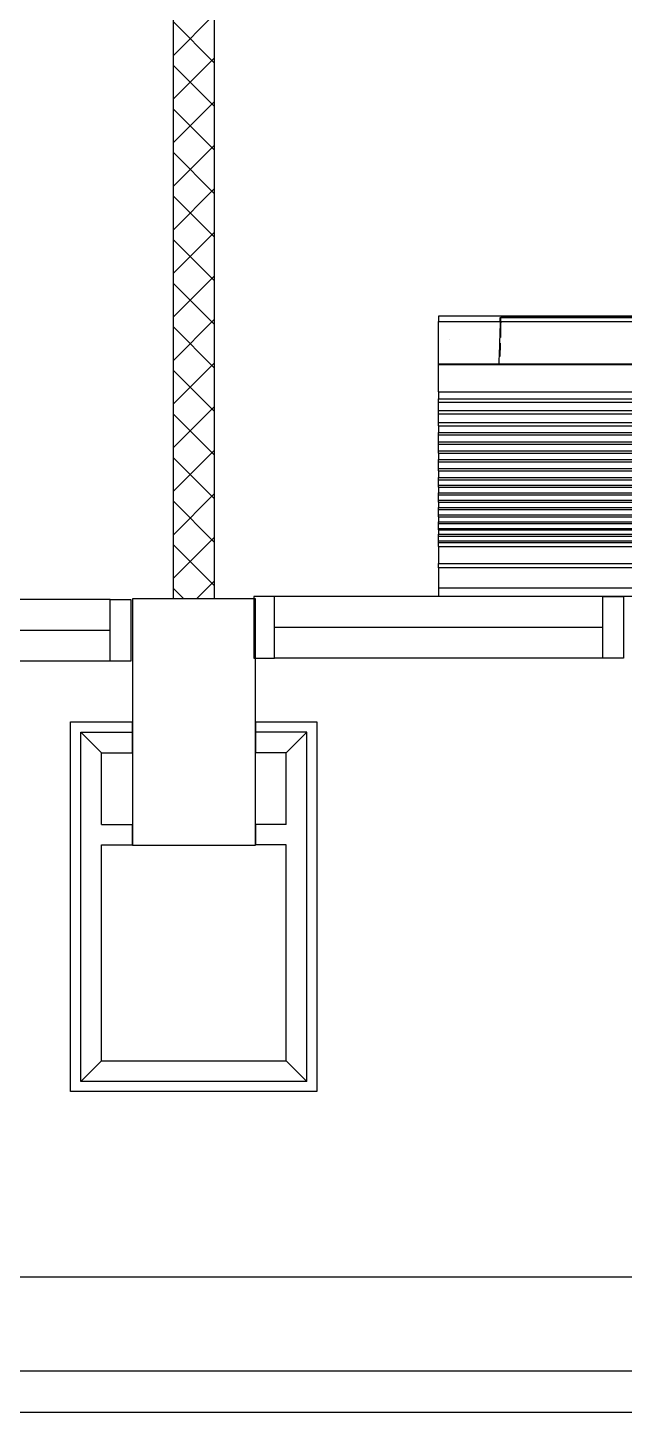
# Model space of a CAD drawing. Header units: millimetres. Extents: x 982 to 80582, y 687 to 58800.
# Drawn here: x 26962 to 28415, y 12653 to 16023 of the extents above; entities that cross this region are included whole.
import ezdxf

# ---------------------------------------------------------------- set-up
doc = ezdxf.new("R2010")
doc.units = ezdxf.units.MM
for name, color, linetype in [('A-ARR', 4, 'Continuous'), ('A-COLUMN', 3, 'Continuous'), ('A-DRAIN', 9, 'Continuous'), ('A-HATCH', 8, 'Continuous'), ('A-NOTE', 2, 'Continuous'), ('A-PANEL', 13, 'Continuous'), ('A-PARTITION', 4, 'Continuous'), ('A-WIN', 9, 'Continuous'), ('Edges', 7, 'Continuous')]:
    doc.layers.add(name, color=color, linetype=linetype)

# ---------------------------------------------------------------- blocks, each defined once
blk = doc.blocks.new('A$C0ECF3D93')
at = {"layer": 'A-NOTE', "color": 8, "linetype": 'Continuous', "ltscale": 500}
for p, q in [((75, 825), (25, 875)), ((150, 875), (150, 825)), ((450, 875), (450, 825)), ((525, 825), (575, 875)), ((75, 650.3), (75, 825)), ((75, 825), (150, 825)), ((525, 825), (450, 825)), ((525, 650.3), (525, 825)), ((75, 650.3), (150, 650.3)), ((150, 650.3), (150, 600.3)), ((525, 650.3), (450, 650.3)), ((450, 650.3), (450, 600.3)), ((75, 75), (75, 600.3)), ((75, 600.3), (150, 600.3)), ((525, 600.3), (450, 600.3)), ((525, 75), (525, 600.3)), ((75, 75), (25, 25)), ((75, 75), (525, 75)), ((525, 75), (575, 25))]:
    blk.add_line(p, q, dxfattribs=at)
at = {"layer": 'A-PANEL', "color": 8}
for p, q in [((0, 0), (0, 900)), ((0, 900), (150, 900)), ((150, 900), (150, 875)), ((450, 900), (600, 900)), ((450, 900), (450, 875)), ((600, 900), (600, 0)), ((25, 875), (150, 875)), ((25, 25), (25, 875)), ((575, 875), (450, 875)), ((575, 25), (575, 875)), ((600, 0), (0, 0)), ((575, 25), (25, 25))]:
    blk.add_line(p, q, dxfattribs=at)
blk = doc.blocks.new('A$C04C40081')
at = {"layer": 'A-WIN', "color": 8}
for p, q in [((850, 150), (50, 150)), ((850, 75), (50, 75)), ((850, 0), (50, 0))]:
    blk.add_line(p, q, dxfattribs=at)
at = {"layer": 'A-WIN', "color": 8, "linetype": 'Continuous'}
for points in [[(50, 150), (0, 150), (0, 0), (50, 0)], [(850, 150), (900, 150), (900, 0), (850, 0)]]:
    blk.add_lwpolyline(points, close=True, dxfattribs=at)
blk = doc.blocks.new('air con')
at = {"layer": 'Edges'}
for p, q in [((71.4, 41.9), (152.4, 41.9)), ((152.4, 41.09), (152.4, 41.9)), ((71.4, 41.09), (152.4, 41.09)), ((152.4, 39.12), (152.4, 41.09)), ((71.4, 39.12), (152.4, 39.12)), ((152.4, 38.72), (71.4, 38.72)), ((152.4, 39.12), (152.4, 38.72)), ((152.4, 37.09), (152.4, 38.72)), ((152.4, 37.09), (71.4, 37.09)), ((152.4, 36.7), (71.4, 36.7)), ((152.4, 36.54), (71.4, 36.54)), ((152.4, 36.08), (71.4, 36.08)), ((152.4, 37.09), (152.4, 36.7)), ((152.4, 36.7), (152.4, 36.54)), ((152.4, 36.54), (152.4, 36.08)), ((152.4, 36.08), (152.4, 35.91)), ((152.4, 35.91), (71.4, 35.91)), ((152.4, 35.49), (71.4, 35.49)), ((152.4, 35.34), (71.4, 35.34)), ((152.4, 34.88), (71.4, 34.88)), ((152.4, 34.71), (71.4, 34.71)), ((152.4, 35.49), (152.4, 35.91)), ((152.4, 35.49), (152.4, 35.34)), ((152.4, 35.34), (152.4, 34.88)), ((152.4, 34.88), (152.4, 34.71)), ((152.4, 34.21), (152.4, 34.71)), ((152.4, 34.21), (71.4, 34.21)), ((152.4, 34.02), (71.4, 34.02)), ((152.4, 33.51), (71.4, 33.51)), ((152.4, 33.33), (71.4, 33.33)), ((152.4, 34.21), (152.4, 34.02)), ((152.4, 34.02), (152.4, 33.51)), ((152.4, 33.51), (152.4, 33.33)), ((152.4, 32.83), (152.4, 33.33)), ((152.4, 32.83), (71.4, 32.83)), ((152.4, 32.62), (71.4, 32.62)), ((152.4, 32.1), (71.4, 32.1)), ((152.4, 32.83), (152.4, 32.62)), ((152.4, 32.62), (152.4, 32.1)), ((152.4, 32.1), (152.4, 31.91)), ((152.4, 31.91), (71.4, 31.91)), ((152.4, 31.38), (71.4, 31.38)), ((152.4, 31.19), (71.4, 31.19)), ((152.4, 30.65), (71.4, 30.65)), ((152.4, 31.38), (152.4, 31.91)), ((152.4, 31.38), (152.4, 31.19)), ((152.4, 31.19), (152.4, 30.65)), ((152.4, 30.65), (152.4, 30.44)), ((152.4, 30.44), (71.4, 30.44)), ((152.4, 29.79), (71.4, 29.79)), ((152.4, 29.56), (71.4, 29.56)), ((152.4, 29.79), (152.4, 30.44)), ((152.4, 29.79), (152.4, 29.56)), ((152.4, 29.56), (152.4, 28.93)), ((152.4, 28.93), (71.4, 28.93)), ((152.4, 28.71), (71.4, 28.71)), ((152.4, 28.09), (71.4, 28.09)), ((152.4, 28.93), (152.4, 28.71)), ((152.4, 28.09), (152.4, 28.71)), ((152.4, 28.09), (152.4, 27.87)), ((152.4, 27.87), (71.4, 27.87)), ((152.4, 27.23), (71.4, 27.23)), ((152.4, 27.02), (71.4, 27.02)), ((152.4, 27.87), (152.4, 27.23)), ((152.4, 27.23), (152.4, 27.02)), ((152.4, 27.02), (152.4, 26.35)), ((152.4, 26.35), (71.4, 26.35)), ((152.4, 26.12), (71.4, 26.12)), ((152.4, 25.47), (71.4, 25.47)), ((152.4, 26.35), (152.4, 26.12)), ((152.4, 25.47), (152.4, 26.12)), ((152.4, 25.47), (152.4, 25.16)), ((152.4, 25.16), (71.4, 25.16)), ((152.4, 24.3), (71.4, 24.3)), ((152.4, 24), (71.4, 24)), ((152.4, 25.16), (152.4, 24.3)), ((152.4, 24.3), (152.4, 24)), ((152.4, 24), (152.4, 23.18)), ((152.4, 23.18), (71.4, 23.18)), ((152.4, 22.88), (71.4, 22.88)), ((152.4, 23.18), (152.4, 22.88)), ((152.4, 22.21), (152.4, 22.88)), ((152.4, 22.21), (71.4, 22.21)), ((152.4, 22.21), (152.4, 19.57)), ((152.4, 19.57), (71.4, 19.57)), ((152.4, 19.49), (71.4, 19.49)), ((146.5, 18.39), (146.51, 18.75)), ((146.51, 18.75), (146.52, 18.81)), ((146.56, 18.3), (146.57, 18.69)), ((146.57, 18.69), (146.59, 19.09)), ((146.59, 19.09), (146.6, 19.49)), ((152.4, 19.57), (152.4, 19.49)), ((152.4, 19.49), (152.4, 15.42)), ((146.48, 17.68), (146.49, 18.03)), ((146.48, 17.5), (146.48, 17.68)), ((146.49, 18.03), (146.5, 18.39)), ((146.53, 17.21), (146.54, 17.56)), ((146.54, 17.56), (146.55, 17.92)), ((146.55, 17.92), (146.56, 18.3)), ((146.43, 15.72), (146.44, 16.03)), ((146.44, 16.03), (146.45, 16.35)), ((146.45, 16.35), (146.46, 16.67)), ((146.46, 16.67), (146.46, 16.96)), ((146.49, 15.95), (146.5, 16.24)), ((146.5, 16.24), (146.51, 16.55)), ((146.51, 16.55), (146.52, 16.87)), ((146.52, 16.87), (146.53, 17.21)), ((151.4, 17.18), (151.4, 17.18)), ((71.4, 14.9), (152.4, 14.9)), ((146.42, 15.42), (76.92, 15.42)), ((146.42, 15.05), (76.92, 15.05)), ((146.42, 15.01), (76.92, 15.01)), ((146.42, 15.42), (146.43, 15.72)), ((146.47, 15.42), (146.42, 15.42)), ((146.42, 15.42), (146.42, 15.05)), ((146.47, 15.05), (146.42, 15.05)), ((146.42, 15.05), (146.42, 15.01)), ((146.47, 15.42), (146.48, 15.68)), ((152.4, 15.42), (146.47, 15.42)), ((146.47, 15.42), (146.47, 15.05)), ((146.48, 15.68), (146.49, 15.95)), ((152.4, 14.9), (152.4, 15.42))]:
    blk.add_line(p, q, dxfattribs=at)

msp = doc.modelspace()

# ---------------------------------------------------------------- hatches: boundary and pattern name
at = {"layer": 'A-HATCH'}
h = msp.add_hatch(dxfattribs=at)
h.set_pattern_fill('ANSI37', color=8, scale=600)
h.set_pattern_definition([(45, (3598.94, -197620.7), (-53.033009, 53.033009), []), (135, (3598.94, -197620.7), (-53.033009, -53.033009), [])])
h.paths.add_polyline_path([(27417.1, 18808.1), (27367.1, 18808.1), (27367.1, 14633.1), (27417.1, 14633.1)])
h.paths.add_polyline_path([(27367.1, 18808.1), (27317.1, 18808.1), (27317.1, 14633.1), (27367.1, 14633.1)])

# ---------------------------------------------------------------- linework, layer by layer
at = {"layer": 'A-COLUMN', "color": 8}
msp.add_lwpolyline([(27217.1, 14033.1), (27517.1, 14033.1), (27517.1, 14633.1), (27217.1, 14633.1)], close=True, dxfattribs=at)
at = {"layer": 'A-DRAIN', "color": 8, "linetype": 'Continuous', "ltscale": 1000}
for p, q in [((19867.1, 12983.1), (45367.1, 12983.1)), ((45597.1, 12753.1), (19637.1, 12753.1)), ((19537.1, 12653.1), (45697.1, 12653.1))]:
    msp.add_line(p, q, dxfattribs=at)
at = {"layer": 'A-PARTITION', "color": 8}
for p, q in [((27317.1, 14633.1), (27317.1, 18808.1)), ((27417.1, 14633.1), (27417.1, 18808.1))]:
    msp.add_line(p, q, dxfattribs=at)

# ---------------------------------------------------------------- block references
at = {"xscale": 25.2884805851763, "yscale": 25.2884805851763, "zscale": 25.2884805851763, "rotation": 180}
msp.add_blockref('air con', (31816.8, 15698), dxfattribs=at)
at = {"layer": 'A-ARR', "color": 8}
msp.add_blockref('A$C0ECF3D93', (27066.6, 13433.5), dxfattribs=at)
at = {"layer": 'A-WIN', "color": 8}
for p in [(26313.1, 14481.2), (27512.8, 14488.4)]:
    msp.add_blockref('A$C04C40081', p, dxfattribs=at)

doc.saveas('drawing.dxf')
